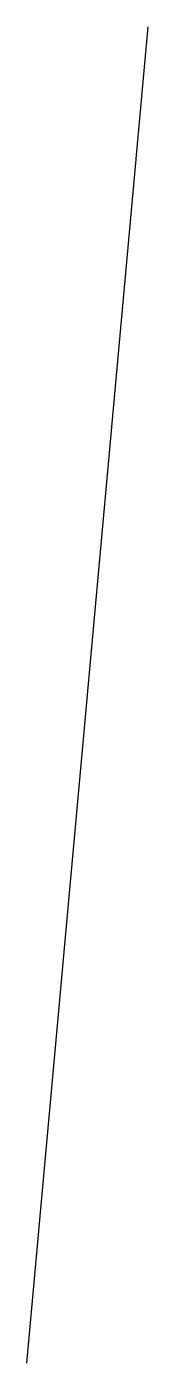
# Model space of a CAD drawing. Header units: metres. Extents: x 17.2 to 18.5, y -4.5 to 9.2.
import ezdxf

# ---------------------------------------------------------------- set-up
doc = ezdxf.new("R2010")
doc.units = ezdxf.units.M

msp = doc.modelspace()

# ---------------------------------------------------------------- linework, layer by layer
msp.add_line((17.25, -4.5, 2), (18.5, 9.25, -3))

doc.saveas('drawing.dxf')
